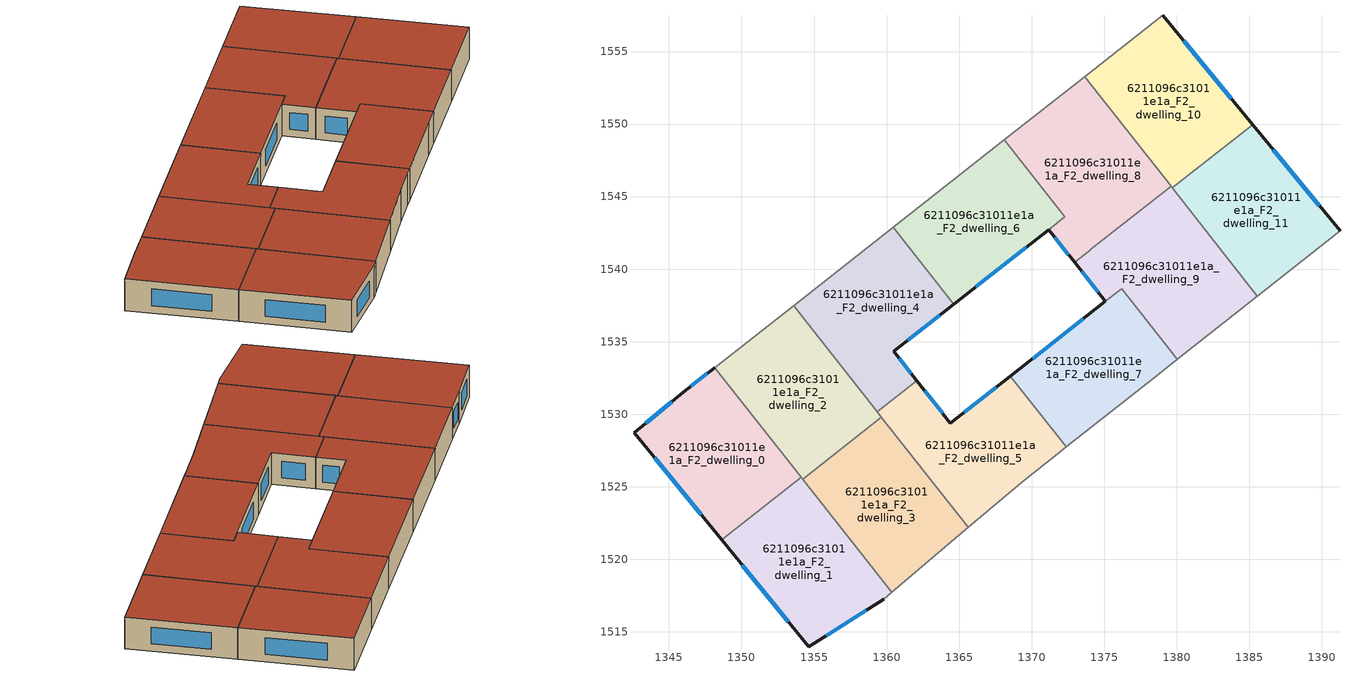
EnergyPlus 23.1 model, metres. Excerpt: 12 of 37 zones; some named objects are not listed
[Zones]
6211096c31011e1a_F2_dwelling_0
 floor to 6211096c31011e1a_F1_dwelling_0 (EU_floor_Construction): 1348.15,1533.21 1354.11,1525.64 1348.63,1521.33 1342.59,1528.73 1345.99,1531.51 z6
 wall outside (EU_wall_Construction): 1348.15,1533.21 1345.99,1531.51 1342.59,1528.73 1348.63,1521.33 z6:9
 wall to 6211096c31011e1a_F2_dwelling_1 (EU_wall_Construction): 1348.63,1521.33 1354.11,1525.64 z6:9
 wall to 6211096c31011e1a_F2_dwelling_2 (EU_wall_Construction): 1354.11,1525.64 1348.15,1533.21 z6:9
 window (EU_Window_Construction): 1344.01,1526.99 1347.21,1523.07 / 1345.19,1530.86 1343.39,1529.38 / 1347.64,1532.81 1346.5,1531.91 z6.7:8.3
 roof outside (EU_roof_Construction): 1354.11,1525.64 1348.15,1533.21 1345.99,1531.51 1342.59,1528.73 1348.63,1521.33 z9
6211096c31011e1a_F2_dwelling_1
 floor to 6211096c31011e1a_F1_dwelling_1 (EU_floor_Construction): 1354.11,1525.64 1360.36,1517.71 1359.8,1517.24 1354.64,1513.96 1348.63,1521.33 z6
 wall outside (EU_wall_Construction): 1348.63,1521.33 1354.64,1513.96 1359.8,1517.24 z6:9
 wall adiabatic (EU_wall_Construction): 1359.8,1517.24 1360.36,1517.71 z6:9
 wall to 6211096c31011e1a_F2_dwelling_3 (EU_wall_Construction): 1360.36,1517.71 1354.22,1525.51 z6:9
 wall to 6211096c31011e1a_F2_dwelling_2 (EU_wall_Construction): 1354.21,1525.51 1354.11,1525.64 z6:9
 window (EU_Window_Construction): 1350.04,1519.6 1353.23,1515.69 / 1355.85,1514.73 1358.59,1516.47 z6.7:8.3
 roof outside (EU_roof_Construction): 1359.8,1517.24 1360.36,1517.71 1354.11,1525.64 1348.63,1521.33 1354.64,1513.96 z9
6211096c31011e1a_F2_dwelling_10
 floor to 6211096c31011e1a_F1_dwelling_10 (EU_floor_Construction): 1379.03,1557.5 1385.24,1549.96 1379.7,1545.6 1373.66,1553.27 z6
 wall outside (EU_wall_Construction): 1385.24,1549.96 1379.03,1557.5 z6:9
 wall adiabatic (EU_wall_Construction): 1379.03,1557.5 1373.66,1553.27 z6:9
 wall to 6211096c31011e1a_F2_dwelling_11 (EU_wall_Construction): 1379.7,1545.6 1385.24,1549.96 z6:9
 wall to 6211096c31011e1a_F2_dwelling_8 (EU_wall_Construction): 1373.66,1553.27 1379.62,1545.71 z6:9
 wall to 6211096c31011e1a_F2_dwelling_9 (EU_wall_Construction): 1379.62,1545.71 1379.7,1545.6 z6:9
 window (EU_Window_Construction): 1383.78,1551.73 1380.49,1555.73 z6.7:8.3
 roof outside (EU_roof_Construction): 1385.24,1549.96 1379.03,1557.5 1373.66,1553.27 1379.7,1545.6 z9
6211096c31011e1a_F2_dwelling_11
 floor to 6211096c31011e1a_F1_dwelling_11 (EU_floor_Construction): 1385.24,1549.96 1391.26,1542.64 1385.57,1538.14 1379.7,1545.6 z6
 wall outside (EU_wall_Construction): 1391.26,1542.64 1385.24,1549.96 z6:9
 wall adiabatic (EU_wall_Construction): 1385.57,1538.14 1391.26,1542.64 z6:9
 wall to 6211096c31011e1a_F2_dwelling_9 (EU_wall_Construction): 1379.7,1545.6 1385.57,1538.14 z6:9
 window (EU_Window_Construction): 1389.85,1544.36 1386.65,1548.24 z6.7:8.3
 roof outside (EU_roof_Construction): 1391.26,1542.64 1385.24,1549.96 1379.7,1545.6 1385.57,1538.14 z9
6211096c31011e1a_F2_dwelling_2
 floor to 6211096c31011e1a_F1_dwelling_2 (EU_floor_Construction): 1353.59,1537.49 1359.65,1529.79 1354.22,1525.51 1348.15,1533.21 z6
 wall adiabatic (EU_wall_Construction): 1353.59,1537.49 1348.15,1533.21 z6:9
 wall to 6211096c31011e1a_F2_dwelling_3 (EU_wall_Construction): 1354.22,1525.51 1359.65,1529.79 z6:9
 wall to 6211096c31011e1a_F2_dwelling_4 (EU_wall_Construction): 1359.36,1530.17 1353.59,1537.49 z6:9
 wall to 6211096c31011e1a_F2_dwelling_5 (EU_wall_Construction): 1359.65,1529.79 1359.36,1530.17 z6:9
 roof outside (EU_roof_Construction): 1359.65,1529.79 1353.59,1537.49 1348.15,1533.21 1354.22,1525.51 z9
6211096c31011e1a_F2_dwelling_3
 floor to 6211096c31011e1a_F1_dwelling_3 (EU_floor_Construction): 1359.65,1529.79 1365.64,1522.19 1360.36,1517.71 1354.22,1525.51 z6
 wall adiabatic (EU_wall_Construction): 1360.36,1517.71 1365.64,1522.19 z6:9
 wall to 6211096c31011e1a_F2_dwelling_5 (EU_wall_Construction): 1365.64,1522.19 1359.65,1529.79 z6:9
 roof outside (EU_roof_Construction): 1365.64,1522.19 1359.65,1529.79 1354.22,1525.51 1360.36,1517.71 z9
6211096c31011e1a_F2_dwelling_4
 floor to 6211096c31011e1a_F1_dwelling_4 (EU_floor_Construction): 1360.45,1542.88 1364.62,1537.58 1360.49,1534.33 1362.09,1532.32 1359.36,1530.17 1353.59,1537.49 z6
 wall outside (EU_wall_Construction): 1362.09,1532.32 1360.49,1534.33 1364.62,1537.58 z6:9
 wall to 6211096c31011e1a_F2_dwelling_5 (EU_wall_Construction): 1359.36,1530.17 1362.09,1532.32 z6:9
 wall adiabatic (EU_wall_Construction): 1360.45,1542.88 1353.59,1537.49 z6:9
 wall to 6211096c31011e1a_F2_dwelling_6 (EU_wall_Construction): 1364.62,1537.58 1360.45,1542.88 z6:9
 window (EU_Window_Construction): 1361.46,1535.1 1363.65,1536.82 / 1361.71,1532.79 1360.87,1533.86 z6.7:8.3
 roof outside (EU_roof_Construction): 1362.09,1532.32 1360.49,1534.33 1364.62,1537.58 1360.45,1542.88 1353.59,1537.49 1359.36,1530.17 z9
6211096c31011e1a_F2_dwelling_5
 floor to 6211096c31011e1a_F1_dwelling_5 (EU_floor_Construction): 1368.53,1532.62 1372.38,1527.74 1371.62,1527.14 1369.48,1525.45 1365.64,1522.19 1359.36,1530.17 1362.09,1532.32 1364.41,1529.39 z6
 wall outside (EU_wall_Construction): 1368.53,1532.62 1364.41,1529.39 1362.09,1532.32 z6:9
 wall adiabatic (EU_wall_Construction): 1365.64,1522.19 1369.48,1525.45 1371.62,1527.14 1372.38,1527.74 z6:9
 wall to 6211096c31011e1a_F2_dwelling_7 (EU_wall_Construction): 1372.38,1527.74 1368.53,1532.62 z6:9
 window (EU_Window_Construction): 1363.86,1530.08 1362.63,1531.63 / 1367.56,1531.87 1365.38,1530.15 z6.7:8.3
 roof outside (EU_roof_Construction): 1369.48,1525.45 1371.62,1527.14 1372.38,1527.74 1368.53,1532.62 1364.41,1529.39 1362.09,1532.32 1359.36,1530.17 1365.64,1522.19 z9
6211096c31011e1a_F2_dwelling_6
 floor to 6211096c31011e1a_F1_dwelling_6 (EU_floor_Construction): 1368.12,1548.92 1372.3,1543.62 1364.62,1537.58 1360.45,1542.88 z6
 wall outside (EU_wall_Construction): 1364.62,1537.58 1371.18,1542.73 z6:9
 wall adiabatic (EU_wall_Construction): 1368.12,1548.92 1360.45,1542.88 z6:9
 wall to 6211096c31011e1a_F2_dwelling_8 (EU_wall_Construction): 1371.18,1542.73 1372.3,1543.62 1368.12,1548.92 z6:9
 window (EU_Window_Construction): 1366.16,1538.79 1369.64,1541.52 z6.7:8.3
 roof outside (EU_roof_Construction): 1372.3,1543.62 1368.12,1548.92 1360.45,1542.88 1364.62,1537.58 z9
6211096c31011e1a_F2_dwelling_7
 floor to 6211096c31011e1a_F1_dwelling_7 (EU_floor_Construction): 1376.2,1538.66 1380.05,1533.78 1378.46,1532.52 1372.38,1527.74 1368.53,1532.62 z6
 wall outside (EU_wall_Construction): 1375.09,1537.79 1368.53,1532.62 z6:9
 wall adiabatic (EU_wall_Construction): 1372.38,1527.74 1378.46,1532.52 1380.05,1533.78 z6:9
 wall to 6211096c31011e1a_F2_dwelling_9 (EU_wall_Construction): 1380.05,1533.78 1376.21,1538.66 / 1376.2,1538.66 1375.09,1537.79 z6:9
 window (EU_Window_Construction): 1373.55,1536.57 1370.07,1533.84 z6.7:8.3
 roof outside (EU_roof_Construction): 1378.46,1532.52 1380.05,1533.78 1376.2,1538.66 1368.53,1532.62 1372.38,1527.74 z9
6211096c31011e1a_F2_dwelling_8
 floor to 6211096c31011e1a_F1_dwelling_8 (EU_floor_Construction): 1373.66,1553.27 1379.62,1545.71 1372.97,1540.47 1371.17,1542.73 1372.3,1543.62 1368.12,1548.92 z6
 wall outside (EU_wall_Construction): 1371.17,1542.73 1372.97,1540.47 z6:9
 wall adiabatic (EU_wall_Construction): 1373.66,1553.27 1368.12,1548.92 z6:9
 wall to 6211096c31011e1a_F2_dwelling_9 (EU_wall_Construction): 1372.97,1540.47 1374.09,1541.35 1379.62,1545.71 z6:9
 window (EU_Window_Construction): 1371.6,1542.2 1372.54,1541 z6.7:8.3
 roof outside (EU_roof_Construction): 1379.62,1545.71 1373.66,1553.27 1368.12,1548.92 1372.3,1543.62 1371.17,1542.73 1372.97,1540.47 1374.09,1541.35 z9
6211096c31011e1a_F2_dwelling_9
 floor to 6211096c31011e1a_F1_dwelling_9 (EU_floor_Construction): 1379.62,1545.71 1385.57,1538.14 1380.05,1533.78 1376.2,1538.66 1375.09,1537.79 1372.97,1540.47 1374.09,1541.36 z6
 wall outside (EU_wall_Construction): 1372.97,1540.47 1375.09,1537.79 z6:9
 wall adiabatic (EU_wall_Construction): 1380.05,1533.78 1385.57,1538.14 z6:9
 window (EU_Window_Construction): 1373.47,1539.84 1374.59,1538.42 z6.7:8.3
 roof outside (EU_roof_Construction): 1385.57,1538.14 1379.62,1545.71 1374.09,1541.36 1372.97,1540.47 1375.09,1537.79 1376.2,1538.66 1380.05,1533.78 z9
[Building]
EU S2 Campaign: North Axis=0; Terrain=City; Solar Distribution=FullExterior
[Site:Location]
Budapest.Ferenc.Liszt.Intl.AP: Latitude=47.437; Longitude=19.256; Time Zone=1; Elevation=185
[SizingPeriod:WeatherFileDays]
AnnualSizingPeriod: Begin Month=1; Begin Day of Month=1; End Month=12; End Day of Month=31; Day of Week for Start Day=Monday; Use Weather File Daylight Saving Period=No; Use Weather File Rain and Snow Indicators=No
[MATERIAL]
EU_InternalMass_Material: Roughness=MediumRough; Thickness=0.1; Conductivity=1; Density=1800; Specific Heat=900; Thermal Absorptance=0.9; Solar Absorptance=0.7; Visible Absorptance=0.7
[MATERIAL:NOMASS] Roughness=MediumRough; Thermal Absorptance=0.9; Solar Absorptance=0.7; Visible Absorptance=0.7
Name | Thermal Resistance
EU_wall_NoMass | 0.832559
EU_roof_NoMass | 1.39638
EU_floor_NoMass | 0.872794
[WINDOWMATERIAL:SIMPLEGLAZINGSYSTEM]
EU_Window_SimpleGlazing: UFactor=2.79869; Solar Heat Gain Coefficient=0.75; Visible Transmittance=0.75
[CONSTRUCTION]
EU_wall_Construction: EU_wall_NoMass
EU_roof_Construction: EU_roof_NoMass
EU_floor_Construction: EU_floor_NoMass
EU_Window_Construction: EU_Window_SimpleGlazing
EU_InternalMass_Construction: EU_InternalMass_Material
[ZONE] Type=1; Multiplier=1; Ceiling Height=autocalculate; Floor Area=autocalculate; Part of Total Floor Area=Yes
Name | Volume
6211096c31011e1a_F2_dwelling_0 | 203.482
6211096c31011e1a_F2_dwelling_1 | 203.491
6211096c31011e1a_F2_dwelling_10 | 203.477
6211096c31011e1a_F2_dwelling_11 | 203.499
6211096c31011e1a_F2_dwelling_2 | 203.496
6211096c31011e1a_F2_dwelling_3 | 203.504
6211096c31011e1a_F2_dwelling_4 | 203.485
6211096c31011e1a_F2_dwelling_5 | 203.474
6211096c31011e1a_F2_dwelling_6 | 197.817
6211096c31011e1a_F2_dwelling_7 | 182.234
6211096c31011e1a_F2_dwelling_8 | 215.822
6211096c31011e1a_F2_dwelling_9 | 218.049
[INTERNALMASS] Construction=EU_InternalMass_Construction
Name | Zone or ZoneList | Surface Area
6211096c31011e1a_F2_dwelling_0_EU_InternalMass | 6211096c31011e1a_F2_dwelling_0 | 67.8273
6211096c31011e1a_F2_dwelling_1_EU_InternalMass | 6211096c31011e1a_F2_dwelling_1 | 67.8306
6211096c31011e1a_F2_dwelling_2_EU_InternalMass | 6211096c31011e1a_F2_dwelling_2 | 67.832
6211096c31011e1a_F2_dwelling_3_EU_InternalMass | 6211096c31011e1a_F2_dwelling_3 | 67.8344
6211096c31011e1a_F2_dwelling_4_EU_InternalMass | 6211096c31011e1a_F2_dwelling_4 | 67.8281
6211096c31011e1a_F2_dwelling_5_EU_InternalMass | 6211096c31011e1a_F2_dwelling_5 | 67.8246
6211096c31011e1a_F2_dwelling_6_EU_InternalMass | 6211096c31011e1a_F2_dwelling_6 | 65.9386
6211096c31011e1a_F2_dwelling_7_EU_InternalMass | 6211096c31011e1a_F2_dwelling_7 | 60.7387
6211096c31011e1a_F2_dwelling_8_EU_InternalMass | 6211096c31011e1a_F2_dwelling_8 | 71.9484
6211096c31011e1a_F2_dwelling_9_EU_InternalMass | 6211096c31011e1a_F2_dwelling_9 | 72.6796
6211096c31011e1a_F2_dwelling_10_EU_InternalMass | 6211096c31011e1a_F2_dwelling_10 | 67.8257
6211096c31011e1a_F2_dwelling_11_EU_InternalMass | 6211096c31011e1a_F2_dwelling_11 | 67.8333
[OTHEREQUIPMENT] Fuel Type=Electricity; Design Level Calculation Method=Watts/Area; Power per Zone Floor Area=1; Fraction Latent=0; Fraction Radiant=0; Fraction Lost=0; Carbon Dioxide Generation Rate=0; EndUse Subcategory=EU_Step8_InternalGains
Name | Zone or ZoneList or Space or SpaceList | Schedule
EU_Step8_InternalGain_6211096c31011e1a_F2_dwelling_0_f000 | 6211096c31011e1a_F2_dwelling_0 | EU_Step8_GainSchedule_6211096c31011e1a_F2_dwelling_0_f000
EU_Step8_InternalGain_6211096c31011e1a_F2_dwelling_1_f000 | 6211096c31011e1a_F2_dwelling_1 | EU_Step8_GainSchedule_6211096c31011e1a_F2_dwelling_1_f000
EU_Step8_InternalGain_6211096c31011e1a_F2_dwelling_2_f000 | 6211096c31011e1a_F2_dwelling_2 | EU_Step8_GainSchedule_6211096c31011e1a_F2_dwelling_2_f000
EU_Step8_InternalGain_6211096c31011e1a_F2_dwelling_3_f000 | 6211096c31011e1a_F2_dwelling_3 | EU_Step8_GainSchedule_6211096c31011e1a_F2_dwelling_3_f000
EU_Step8_InternalGain_6211096c31011e1a_F2_dwelling_4_f000 | 6211096c31011e1a_F2_dwelling_4 | EU_Step8_GainSchedule_6211096c31011e1a_F2_dwelling_4_f000
EU_Step8_InternalGain_6211096c31011e1a_F2_dwelling_5_f000 | 6211096c31011e1a_F2_dwelling_5 | EU_Step8_GainSchedule_6211096c31011e1a_F2_dwelling_5_f000
EU_Step8_InternalGain_6211096c31011e1a_F2_dwelling_6_f000 | 6211096c31011e1a_F2_dwelling_6 | EU_Step8_GainSchedule_6211096c31011e1a_F2_dwelling_6_f000
EU_Step8_InternalGain_6211096c31011e1a_F2_dwelling_7_f000 | 6211096c31011e1a_F2_dwelling_7 | EU_Step8_GainSchedule_6211096c31011e1a_F2_dwelling_7_f000
EU_Step8_InternalGain_6211096c31011e1a_F2_dwelling_8_f000 | 6211096c31011e1a_F2_dwelling_8 | EU_Step8_GainSchedule_6211096c31011e1a_F2_dwelling_8_f000
EU_Step8_InternalGain_6211096c31011e1a_F2_dwelling_9_f000 | 6211096c31011e1a_F2_dwelling_9 | EU_Step8_GainSchedule_6211096c31011e1a_F2_dwelling_9_f000
EU_Step8_InternalGain_6211096c31011e1a_F2_dwelling_10_f000 | 6211096c31011e1a_F2_dwelling_10 | EU_Step8_GainSchedule_6211096c31011e1a_F2_dwelling_10_f000
EU_Step8_InternalGain_6211096c31011e1a_F2_dwelling_11_f000 | 6211096c31011e1a_F2_dwelling_11 | EU_Step8_GainSchedule_6211096c31011e1a_F2_dwelling_11_f000
[ZONEVENTILATION:DESIGNFLOWRATE] Schedule=EU_AlwaysOn; Design Flow Rate Calculation Method=AirChanges/Hour; Air Changes per Hour=0.475469; Ventilation Type=Natural; Fan Pressure Rise=0; Fan Total Efficiency=1; Constant Term Coefficient=1; Temperature Term Coefficient=0; Velocity Term Coefficient=0; Velocity Squared Term Coefficient=0; Minimum Indoor Temperature=-100; Maximum Indoor Temperature=100; Delta Temperature=-100; Minimum Outdoor Temperature=-100; Maximum Outdoor Temperature=100; Maximum Wind Speed=40
Name | Zone or ZoneList or Space or SpaceList
EU_ConstantAir_6211096c31011e1a_F2_dwelling_0 | 6211096c31011e1a_F2_dwelling_0
EU_ConstantAir_6211096c31011e1a_F2_dwelling_1 | 6211096c31011e1a_F2_dwelling_1
EU_ConstantAir_6211096c31011e1a_F2_dwelling_2 | 6211096c31011e1a_F2_dwelling_2
EU_ConstantAir_6211096c31011e1a_F2_dwelling_3 | 6211096c31011e1a_F2_dwelling_3
EU_ConstantAir_6211096c31011e1a_F2_dwelling_4 | 6211096c31011e1a_F2_dwelling_4
EU_ConstantAir_6211096c31011e1a_F2_dwelling_5 | 6211096c31011e1a_F2_dwelling_5
EU_ConstantAir_6211096c31011e1a_F2_dwelling_6 | 6211096c31011e1a_F2_dwelling_6
EU_ConstantAir_6211096c31011e1a_F2_dwelling_7 | 6211096c31011e1a_F2_dwelling_7
EU_ConstantAir_6211096c31011e1a_F2_dwelling_8 | 6211096c31011e1a_F2_dwelling_8
EU_ConstantAir_6211096c31011e1a_F2_dwelling_9 | 6211096c31011e1a_F2_dwelling_9
EU_ConstantAir_6211096c31011e1a_F2_dwelling_10 | 6211096c31011e1a_F2_dwelling_10
EU_ConstantAir_6211096c31011e1a_F2_dwelling_11 | 6211096c31011e1a_F2_dwelling_11
[HVACTEMPLATE:ZONE:IDEALLOADSAIRSYSTEM] System Availability Schedule=EU_AlwaysOn; Maximum Heating Supply Air Temperature=50; Minimum Cooling Supply Air Temperature=13; Maximum Heating Supply Air Humidity Ratio=0.0156; Minimum Cooling Supply Air Humidity Ratio=0.0077; Heating Limit=NoLimit; Cooling Limit=NoLimit; Heating Availability Schedule=EU_AlwaysOn; Cooling Availability Schedule=EU_CoolingOff; Dehumidification Control Type=ConstantSensibleHeatRatio; Cooling Sensible Heat Ratio=0.7; Dehumidification Setpoint=60; Humidification Control Type=None; Humidification Setpoint=30; Outdoor Air Method=None; Outdoor Air Flow Rate per Person=0.00944; Outdoor Air Flow Rate per Zone Floor Area=0; Outdoor Air Flow Rate per Zone=0; Demand Controlled Ventilation Type=None; Outdoor Air Economizer Type=NoEconomizer; Heat Recovery Type=None; Sensible Heat Recovery Effectiveness=0.7; Latent Heat Recovery Effectiveness=0.65
Name | Template Thermostat
6211096c31011e1a_F2_dwelling_0 | EU_HeatOnly_6211096c31011e1a_F2_dwelling_0
6211096c31011e1a_F2_dwelling_1 | EU_HeatOnly_6211096c31011e1a_F2_dwelling_1
6211096c31011e1a_F2_dwelling_2 | EU_HeatOnly_6211096c31011e1a_F2_dwelling_2
6211096c31011e1a_F2_dwelling_3 | EU_HeatOnly_6211096c31011e1a_F2_dwelling_3
6211096c31011e1a_F2_dwelling_4 | EU_HeatOnly_6211096c31011e1a_F2_dwelling_4
6211096c31011e1a_F2_dwelling_5 | EU_HeatOnly_6211096c31011e1a_F2_dwelling_5
6211096c31011e1a_F2_dwelling_6 | EU_HeatOnly_6211096c31011e1a_F2_dwelling_6
6211096c31011e1a_F2_dwelling_7 | EU_HeatOnly_6211096c31011e1a_F2_dwelling_7
6211096c31011e1a_F2_dwelling_8 | EU_HeatOnly_6211096c31011e1a_F2_dwelling_8
6211096c31011e1a_F2_dwelling_9 | EU_HeatOnly_6211096c31011e1a_F2_dwelling_9
6211096c31011e1a_F2_dwelling_10 | EU_HeatOnly_6211096c31011e1a_F2_dwelling_10
6211096c31011e1a_F2_dwelling_11 | EU_HeatOnly_6211096c31011e1a_F2_dwelling_11
[SIZING:ZONE] Zone Cooling Design Supply Air Temperature Input Method=SupplyAirTemperature; Zone Cooling Design Supply Air Temperature=13; Zone Heating Design Supply Air Temperature Input Method=SupplyAirTemperature; Zone Heating Design Supply Air Temperature=50; Zone Cooling Design Supply Air Humidity Ratio=0.008; Zone Heating Design Supply Air Humidity Ratio=0.008; Cooling Design Air Flow Method=DesignDay; Cooling Design Air Flow Rate=0; Cooling Minimum Air Flow per Zone Floor Area=0.000762; Cooling Minimum Air Flow=0; Cooling Minimum Air Flow Fraction=0.2; Heating Design Air Flow Method=DesignDay; Heating Design Air Flow Rate=0; Heating Maximum Air Flow per Zone Floor Area=0.002032; Heating Maximum Air Flow=0.141576; Heating Maximum Air Flow Fraction=0.3; Account for Dedicated Outdoor Air System=No; Dedicated Outdoor Air System Control Strategy=NeutralSupplyAir; Dedicated Outdoor Air Low Setpoint Temperature for Design=autosize; Dedicated Outdoor Air High Setpoint Temperature for Design=autosize; Zone Load Sizing Method=Sensible Load Only No Latent Load; Zone Latent Cooling Design Supply Air Humidity Ratio Input Method=HumidityRatioDifference; Zone Cooling Design Supply Air Humidity Ratio Difference=0.005; Zone Latent Heating Design Supply Air Humidity Ratio Input Method=HumidityRatioDifference; Zone Humidification Design Supply Air Humidity Ratio Difference=0.005
6211096c31011e1a_F2_dwelling_0; 6211096c31011e1a_F2_dwelling_1; 6211096c31011e1a_F2_dwelling_2; 6211096c31011e1a_F2_dwelling_3; 6211096c31011e1a_F2_dwelling_4; 6211096c31011e1a_F2_dwelling_5; 6211096c31011e1a_F2_dwelling_6; 6211096c31011e1a_F2_dwelling_7; 6211096c31011e1a_F2_dwelling_8; 6211096c31011e1a_F2_dwelling_9; 6211096c31011e1a_F2_dwelling_10; 6211096c31011e1a_F2_dwelling_11
[SCHEDULE:CONSTANT]
Name | Hourly Value
EU_AlwaysOn | 1
EU_CoolingOff | 0
[SCHEDULE:FILE] Column Number=1; Rows to Skip at Top=0; Number of Hours of Data=8760; Column Separator=Comma; Interpolate to Timestep=No; Minutes per Item=60; Adjust Schedule for Daylight Savings=Yes
Name | File
EU_Step8_GainSchedule_6211096c31011e1a_F2_dwelling_0_f000 | ../../schedules/6211096c31011e1a/6211096c31011e1a_F2_dwelling_0_f000_gain.csv
EU_Step8_GainSchedule_6211096c31011e1a_F2_dwelling_1_f000 | ../../schedules/6211096c31011e1a/6211096c31011e1a_F2_dwelling_1_f000_gain.csv
EU_Step8_GainSchedule_6211096c31011e1a_F2_dwelling_2_f000 | ../../schedules/6211096c31011e1a/6211096c31011e1a_F2_dwelling_2_f000_gain.csv
EU_Step8_GainSchedule_6211096c31011e1a_F2_dwelling_3_f000 | ../../schedules/6211096c31011e1a/6211096c31011e1a_F2_dwelling_3_f000_gain.csv
EU_Step8_GainSchedule_6211096c31011e1a_F2_dwelling_4_f000 | ../../schedules/6211096c31011e1a/6211096c31011e1a_F2_dwelling_4_f000_gain.csv
EU_Step8_GainSchedule_6211096c31011e1a_F2_dwelling_5_f000 | ../../schedules/6211096c31011e1a/6211096c31011e1a_F2_dwelling_5_f000_gain.csv
EU_Step8_GainSchedule_6211096c31011e1a_F2_dwelling_6_f000 | ../../schedules/6211096c31011e1a/6211096c31011e1a_F2_dwelling_6_f000_gain.csv
EU_Step8_GainSchedule_6211096c31011e1a_F2_dwelling_7_f000 | ../../schedules/6211096c31011e1a/6211096c31011e1a_F2_dwelling_7_f000_gain.csv
EU_Step8_GainSchedule_6211096c31011e1a_F2_dwelling_8_f000 | ../../schedules/6211096c31011e1a/6211096c31011e1a_F2_dwelling_8_f000_gain.csv
EU_Step8_GainSchedule_6211096c31011e1a_F2_dwelling_9_f000 | ../../schedules/6211096c31011e1a/6211096c31011e1a_F2_dwelling_9_f000_gain.csv
EU_Step8_GainSchedule_6211096c31011e1a_F2_dwelling_10_f000 | ../../schedules/6211096c31011e1a/6211096c31011e1a_F2_dwelling_10_f000_gain.csv
EU_Step8_GainSchedule_6211096c31011e1a_F2_dwelling_11_f000 | ../../schedules/6211096c31011e1a/6211096c31011e1a_F2_dwelling_11_f000_gain.csv
